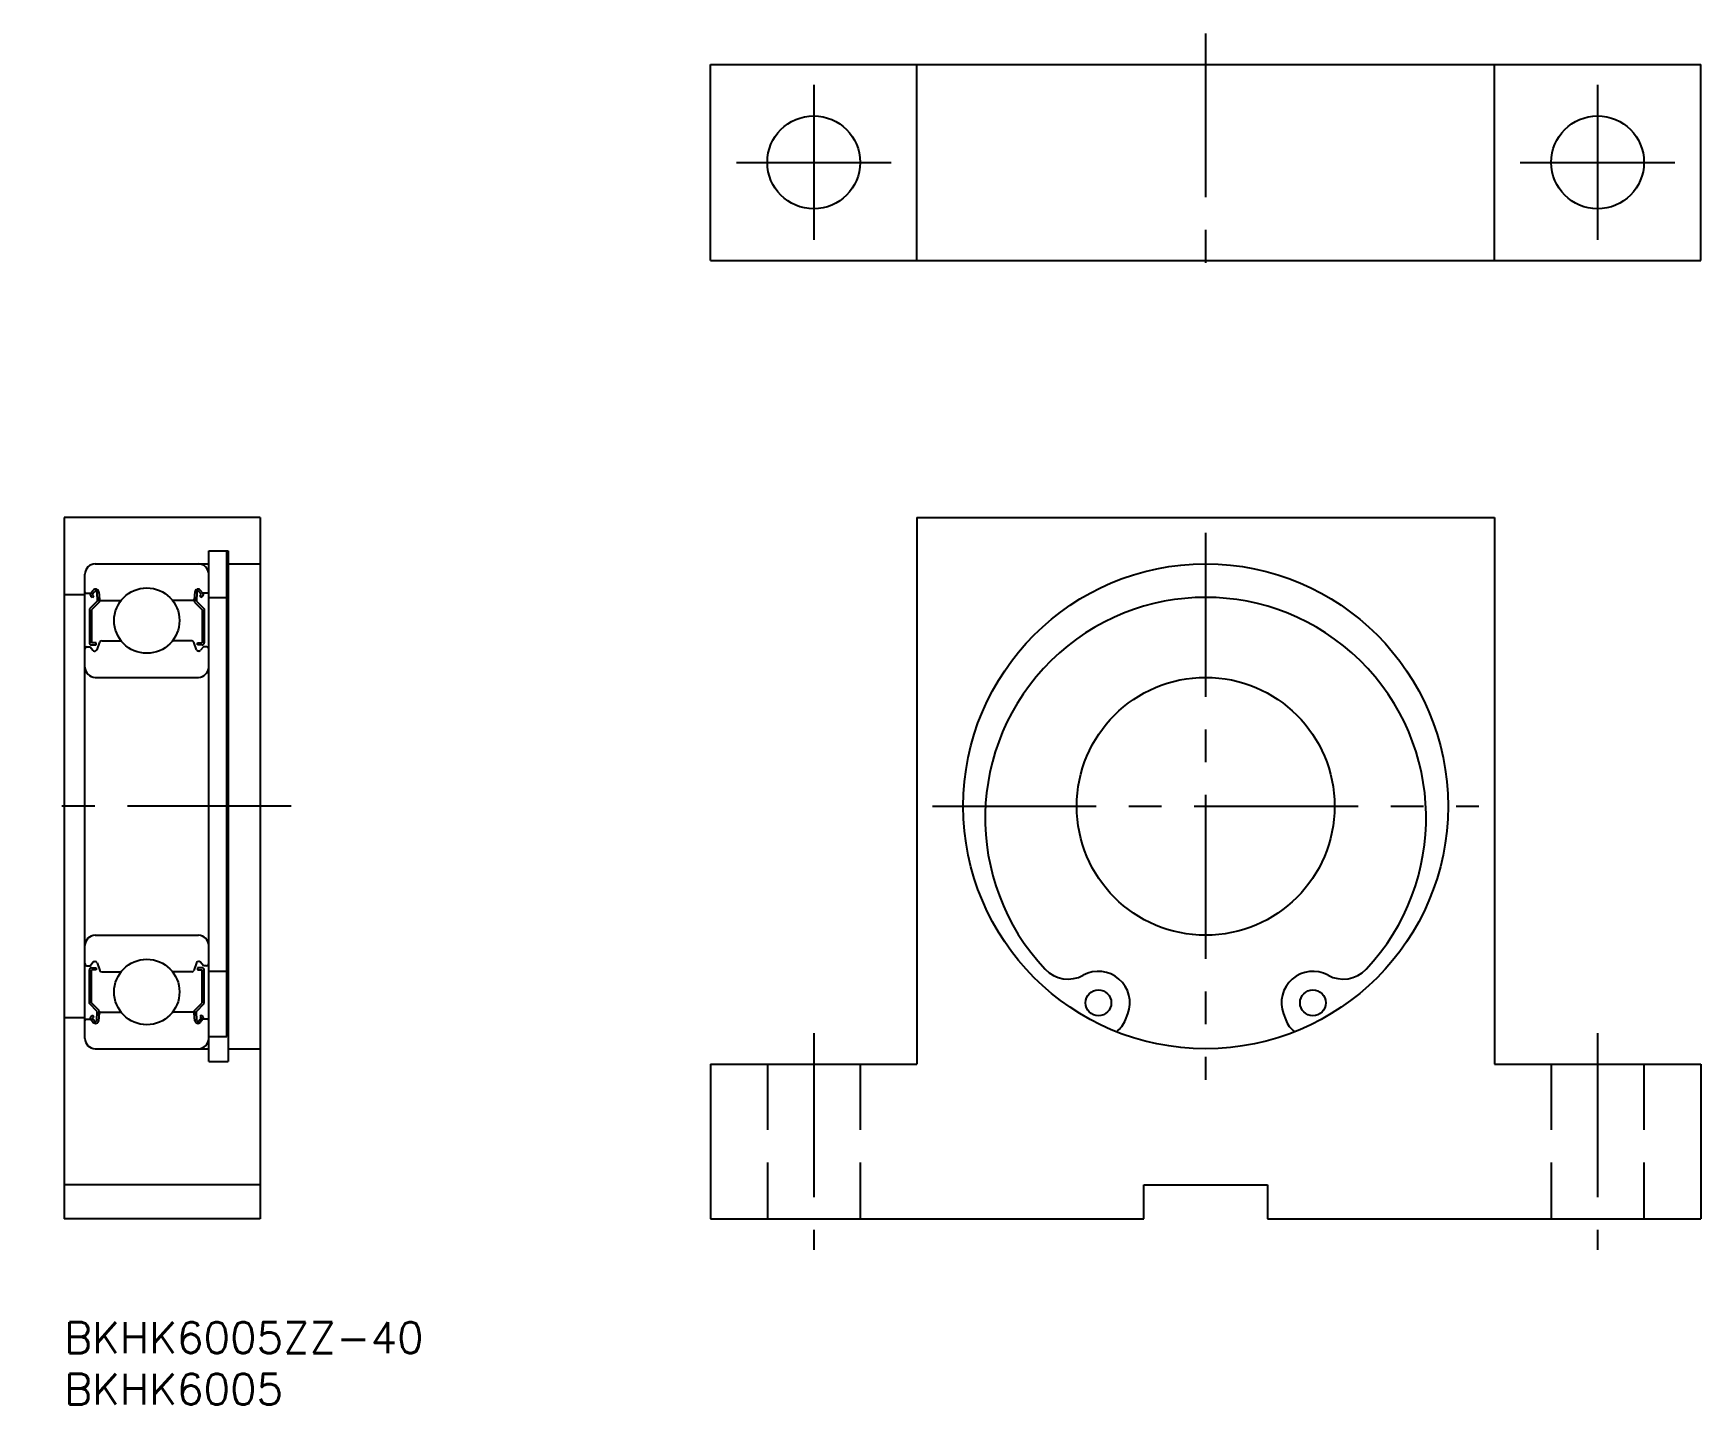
# Model space of a CAD drawing. Extents: x -3 to 159, y -8 to 125.
import ezdxf

# ---------------------------------------------------------------- set-up
doc = ezdxf.new("R2010")
doc.units = 0
doc.header["$LTSCALE"] = 0.5
doc.linetypes.add('CENTER', pattern=[50.8, 31.75, -6.35, 6.35, -6.35])
doc.linetypes.add('DASHED', pattern=[19.05, 12.7, -6.35])
for name, color, linetype in [('MSM_CENTER', 1, 'CENTER'), ('MSM_CONTINUOUS', 7, 'CONTINUOUS'), ('MSM_DASHED', 4, 'DASHED'), ('MSM_PART_NUMBER', 7, 'CONTINUOUS')]:
    doc.layers.add(name, color=color, linetype=linetype)
doc.styles.get("Standard").update_dxf_attribs({"font": 'txt.shx', "height": 3, "bigfont": 'bigfont.shx'})

# ---------------------------------------------------------------- blocks, each defined once
blk = doc.blocks.new('*U4')
at = {"layer": 'MSM_PART_NUMBER'}
blk.add_text('BKHK6005ZZ-40', height=3, dxfattribs=at).set_placement((0, -3))
blk = doc.blocks.new('*U5')
at = {"layer": 'MSM_PART_NUMBER'}
blk.add_text('BKHK6005', height=3, dxfattribs=at).set_placement((0, -8))

msp = doc.modelspace()

# ---------------------------------------------------------------- linework, layer by layer
at = {"layer": 'MSM_CENTER'}
for p, q in [((110.67, 124.92), (110.67, 99.92)), ((72.67, 119.92), (72.67, 104.92)), ((148.67, 119.92), (148.67, 104.92)), ((65.17, 112.42), (80.17, 112.42)), ((141.17, 112.42), (156.17, 112.42)), ((110.67, 76.5), (110.67, 23.5)), ((22, 50), (-3, 50)), ((84.17, 50), (137.17, 50)), ((72.67, 28), (72.67, 7)), ((148.67, 28), (148.67, 7))]:
    msp.add_line(p, q, dxfattribs=at)
at = {"layer": 'MSM_CONTINUOUS'}
for p, q in [((62.67, 121.92), (158.67, 121.92)), ((62.67, 102.92), (62.67, 121.92)), ((82.67, 102.92), (82.67, 121.92)), ((138.67, 102.92), (138.67, 121.92)), ((158.67, 102.92), (158.67, 121.92)), ((62.67, 102.92), (158.67, 102.92)), ((0, 78), (0, 10)), ((19, 78), (0, 78)), ((19, 78), (19, 10)), ((82.67, 78), (82.67, 25)), ((82.67, 78), (138.67, 78)), ((138.67, 78), (138.67, 25)), ((14, 25.25), (14, 74.75)), ((14, 74.75), (15.9, 74.75)), ((15.75, 27.68, 1.25), (15.75, 74.75, 1.25)), ((15.9, 74.75), (15.9, 25.25)), ((3, 73.5), (14, 73.5)), ((15.9, 73.5), (19, 73.5)), ((2, 27.5), (2, 72.5)), ((2, 70.5), (0, 70.5)), ((2.1, 70.65), (2.56, 70.65)), ((3.18, 69.88), (2.43, 69.13)), ((2.56, 70.65), (2.81, 70.95)), ((2.74, 70.24), (2.58, 70.37)), ((3.38, 69.8), (2.63, 69.05)), ((2.71, 70.52), (2.96, 70.82)), ((2.87, 70.39), (2.71, 70.52)), ((2.74, 70.24), (2.87, 70.39)), ((3.14, 70.76), (3.18, 69.88)), ((3.34, 70.78), (3.4, 70.04)), ((3.38, 70.27), (3.38, 69.8)), ((3.5, 69.95), (5.49, 69.95)), ((12.5, 69.95), (10.51, 69.95)), ((12.66, 70.78), (12.6, 70.04)), ((12.62, 70.27), (12.62, 69.8)), ((12.62, 69.8), (13.37, 69.05)), ((12.86, 70.76), (12.82, 69.88)), ((12.82, 69.88), (13.57, 69.13)), ((13.29, 70.52), (13.04, 70.82)), ((13.13, 70.39), (13.29, 70.52)), ((13.26, 70.24), (13.13, 70.39)), ((13.44, 70.65), (13.19, 70.95)), ((13.26, 70.24), (13.42, 70.37)), ((13.9, 70.65), (13.44, 70.65)), ((14, 70.25), (15.75, 70.25)), ((2.43, 69.13), (2.43, 65.85)), ((2.63, 69.05), (2.63, 65.85)), ((13.37, 69.05), (13.37, 65.85)), ((13.57, 69.13), (13.57, 65.85)), ((2.2, 65.45), (2.5, 65.45)), ((2.5, 65.45), (2.78, 65.12)), ((3.08, 65.85), (2.63, 65.85)), ((2.63, 65.65), (3.08, 65.65)), ((2.93, 65.05), (2.99, 65.05)), ((3.08, 65.65), (3.08, 65.85)), ((3.18, 65.18), (3.45, 65.92)), ((3.64, 66.05), (5.49, 66.05)), ((12.36, 66.05), (10.51, 66.05)), ((12.82, 65.18), (12.55, 65.92)), ((12.92, 65.85), (13.37, 65.85)), ((12.92, 65.65), (12.92, 65.85)), ((13.37, 65.65), (12.92, 65.65)), ((13.07, 65.05), (13.01, 65.05)), ((13.5, 65.45), (13.22, 65.12)), ((13.8, 65.45), (13.5, 65.45)), ((3, 62.5), (13, 62.5)), ((0, 44), (0, 44)), ((3, 37.5), (13, 37.5)), ((2.2, 34.55), (2.5, 34.55)), ((2.43, 30.87), (2.43, 34.15)), ((2.5, 34.55), (2.78, 34.88)), ((2.63, 34.35), (3.08, 34.35)), ((2.63, 30.95), (2.63, 34.15)), ((3.08, 34.15), (2.63, 34.15)), ((2.93, 34.95), (2.99, 34.95)), ((3.08, 34.35), (3.08, 34.15)), ((3.18, 34.82), (3.45, 34.08)), ((12.82, 34.82), (12.55, 34.08)), ((13.37, 34.35), (12.92, 34.35)), ((12.92, 34.35), (12.92, 34.15)), ((12.92, 34.15), (13.37, 34.15)), ((13.07, 34.95), (13.01, 34.95)), ((13.5, 34.55), (13.22, 34.88)), ((13.37, 30.95), (13.37, 34.15)), ((13.8, 34.55), (13.5, 34.55)), ((13.57, 30.87), (13.57, 34.15)), ((15.75, 34), (14, 34)), ((3.64, 33.95), (5.49, 33.95)), ((12.36, 33.95), (10.51, 33.95)), ((3.18, 30.12), (2.43, 30.87)), ((3.38, 30.2), (2.63, 30.95)), ((12.62, 30.2), (13.37, 30.95)), ((12.82, 30.12), (13.57, 30.87)), ((2, 29.5), (0, 29.5)), ((2.1, 29.35), (2.56, 29.35)), ((2.56, 29.35), (2.81, 29.05)), ((2.74, 29.76), (2.58, 29.63)), ((2.87, 29.61), (2.71, 29.48)), ((2.71, 29.48), (2.96, 29.18)), ((2.74, 29.76), (2.87, 29.61)), ((3.14, 29.24), (3.18, 30.12)), ((3.34, 29.22), (3.4, 29.96)), ((3.38, 29.73), (3.38, 30.2)), ((3.5, 30.05), (5.49, 30.05)), ((12.5, 30.05), (10.51, 30.05)), ((12.66, 29.22), (12.6, 29.96)), ((12.62, 29.73), (12.62, 30.2)), ((12.86, 29.24), (12.82, 30.12)), ((13.29, 29.48), (13.04, 29.18)), ((13.26, 29.76), (13.13, 29.61)), ((13.13, 29.61), (13.29, 29.48)), ((13.44, 29.35), (13.19, 29.05)), ((13.26, 29.76), (13.42, 29.63)), ((13.9, 29.35), (13.44, 29.35)), ((102.9, 29.3), (103.12, 29.88)), ((118.21, 29.88), (118.43, 29.3)), ((14, 27.68), (15.75, 27.68)), ((3, 26.5), (14, 26.5)), ((15.9, 26.5), (19, 26.5)), ((14, 25.25), (15.9, 25.25)), ((62.67, 25), (82.67, 25)), ((62.67, 25), (62.67, 10)), ((138.67, 25), (158.67, 25)), ((158.67, 25), (158.67, 10)), ((19, 13.3), (0, 13.3)), ((104.67, 13.3), (116.67, 13.3)), ((104.67, 10), (104.67, 13.3)), ((116.67, 13.3), (116.67, 10)), ((19, 10), (0, 10)), ((62.67, 10), (104.67, 10)), ((116.67, 10), (158.67, 10))]:
    msp.add_line(p, q, dxfattribs=at)
for centre, radius in [((72.67, 112.42), 4.5), ((148.67, 112.42), 4.5), ((110.67, 50), 23.5), ((8, 68), 3.17), ((110.67, 50), 12.5), ((8, 32), 3.17), ((100.27, 30.95), 1.25), ((121.07, 30.95), 1.25)]:
    msp.add_circle(centre, radius, dxfattribs=at)
for centre, radius, start, end in [((3, 72.5), 1, 90, 180), ((13, 72.5), 1, 0, 90), ((2.1, 70.75), 0.1, 180, 270), ((2.71, 70.52), 0.2, 140.0012, 230.0863), ((3.04, 70.75), 0.3, 4.9967, 140.0012), ((3.04, 70.75), 0.1, 2.8198, 140.0023), ((3.5, 70.05), 0.1, 184.9967, 270), ((12.5, 70.05), 0.1, 270, 355.0033), ((12.96, 70.75), 0.3, 39.9988, 175.0033), ((12.96, 70.75), 0.1, 39.9977, 177.1802), ((13.29, 70.52), 0.2, 309.9137, 39.9988), ((13.9, 70.75), 0.1, 270, 0), ((110.67, 48.87), 21.38, 316.6826, 223.3174), ((2.2, 65.25), 0.2, 90, 180), ((2.63, 65.85), 0.2, 180, 270), ((2.93, 65.25), 0.2, 219.9945, 270), ((2.99, 65.25), 0.2, 270, 339.9921), ((3.64, 65.85), 0.2, 90, 159.9921), ((12.36, 65.85), 0.2, 20.0079, 90), ((13.01, 65.25), 0.2, 200.0079, 270), ((13.07, 65.25), 0.2, 270, 320.0055), ((13.37, 65.85), 0.2, 270, 0), ((13.8, 65.25), 0.2, 0, 90), ((3, 63.5), 1, 180, 270), ((13, 63.5), 1, 270, 0), ((3, 36.5), 1, 90, 180), ((13, 36.5), 1, 0, 90), ((2.2, 34.75), 0.2, 180, 270), ((2.63, 34.15), 0.2, 90, 180), ((2.93, 34.75), 0.2, 90, 140.0055), ((2.99, 34.75), 0.2, 20.0079, 90), ((3.64, 34.15), 0.2, 200.0079, 270), ((12.36, 34.15), 0.2, 270, 339.9921), ((13.01, 34.75), 0.2, 90, 159.9921), ((13.07, 34.75), 0.2, 39.9945, 90), ((13.37, 34.15), 0.2, 0, 90), ((13.8, 34.75), 0.2, 270, 0), ((97.33, 36.3), 3.05, 223.3174, 298.7349), ((100.27, 30.95), 3.05, 339.4426, 118.7349), ((121.07, 30.95), 3.05, 61.2651, 200.5574), ((124, 36.3), 3.05, 241.2651, 316.6826), ((2.1, 29.25), 0.1, 90, 180), ((2.71, 29.48), 0.2, 129.9137, 219.9988), ((3.04, 29.25), 0.3, 219.9988, 355.0033), ((3.04, 29.25), 0.1, 219.9977, 357.1802), ((3.5, 29.95), 0.1, 90, 175.0033), ((12.5, 29.95), 0.1, 4.9967, 90), ((12.96, 29.25), 0.3, 184.9967, 320.0012), ((12.96, 29.25), 0.1, 182.8198, 320.0023), ((13.29, 29.48), 0.2, 320.0012, 50.0863), ((13.9, 29.25), 0.1, 0, 90), ((100.56, 30.18), 2.5, 305.7418, 339.4426), ((120.77, 30.18), 2.5, 200.5574, 234.2582), ((3, 27.5), 1, 180, 270), ((13, 27.5), 1, 270, 0)]:
    msp.add_arc(centre, radius, start, end, dxfattribs=at)
at = {"layer": 'MSM_DASHED'}
for p, q in [((68.17, 25), (68.17, 10)), ((77.17, 25), (77.17, 10)), ((144.17, 25), (144.17, 10)), ((153.17, 25), (153.17, 10))]:
    msp.add_line(p, q, dxfattribs=at)

# ---------------------------------------------------------------- block references
at = {"layer": 'MSM_CONTINUOUS'}
for name in ['*U4', '*U5']:
    msp.add_blockref(name, (0, 0), dxfattribs=at)

doc.saveas('drawing.dxf')
